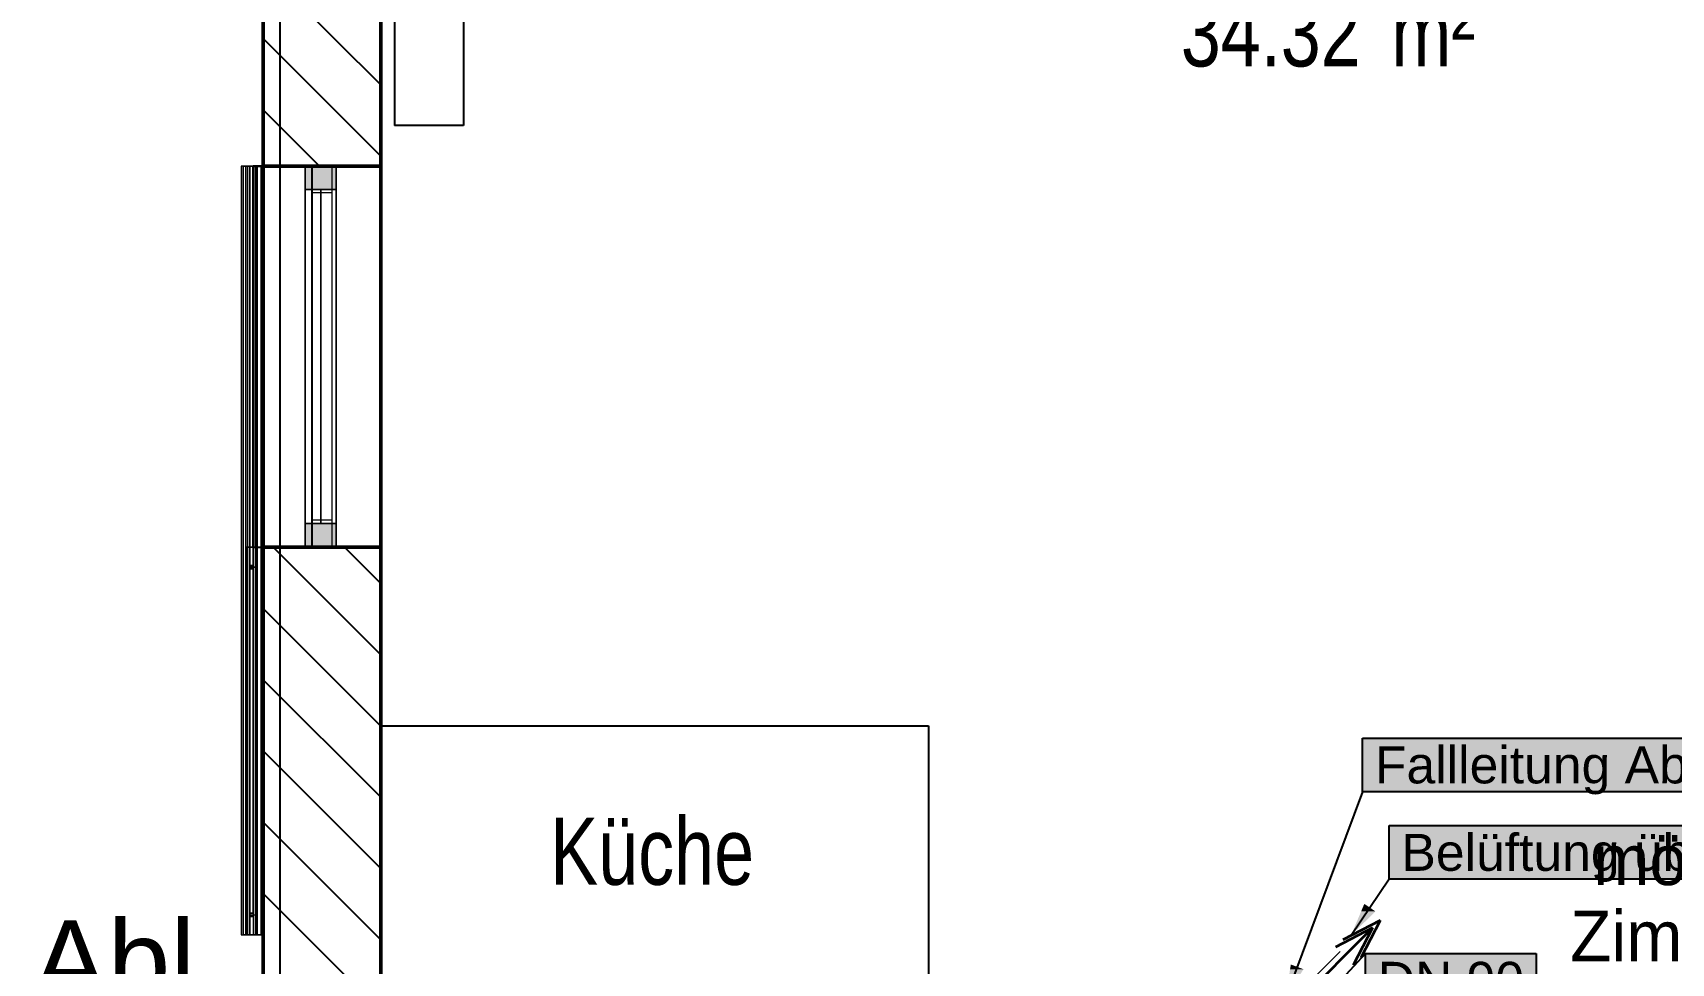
# Model space of a CAD drawing. Extents: x 0 to 756, y -25 to 420.
# Drawn here: x 104.9 to 202.4, y 265.4 to 320.9 of the extents above; entities that cross this region are included whole.
import ezdxf
from ezdxf.lldxf.tags import DXFTag

# ---------------------------------------------------------------- set-up
doc = ezdxf.new("R2010")
doc.units = 0
doc.layers.get('0').update_dxf_attribs({"lineweight": 25})
doc.layers.get('DEFPOINTS').update_dxf_attribs({"lineweight": 25})
for name, color, linetype, lineweight, true_color in [('2L_TEXT', 7, 'Continuous', 25, 0x3300cc), ('A_Geschossdecke', 7, 'Continuous', 25, 0x008080), ('H_Heizung', 1, 'Continuous', 25, 0xff0000), ('S_Schmutzwasser', 7, 'Continuous', 35, 0x808040)]:
    doc.layers.add(name, color=color, linetype=linetype, lineweight=lineweight, true_color=true_color)
for name, color, linetype, lineweight in [('A_Aussenwand', 7, 'Continuous', 25), ('A_Fenster', 7, 'Continuous', 25), ('Allgemein03', 7, 'Continuous', 25), ('Fenster', 7, 'Continuous', 13), ('Fensterbank', 7, 'Continuous', 13), ('Pfosten_ Stützen', 7, 'Continuous', 13), ('Text Allgemein', 7, 'Continuous', 13), ('Verschattung', 7, 'Continuous', 13), ('Wand Holz tragend', 7, 'Continuous', 13), ('Wohnfläche-Rohbau', 7, 'Continuous', 13), ('X_Text', 7, 'Continuous', 25)]:
    doc.layers.add(name, color=color, linetype=linetype, lineweight=lineweight)
doc.styles.get("Standard").update_dxf_attribs({"font": 'arial.ttf'})
tags = doc.linetypes.add('fein_strichliert', pattern=[4, 1, -2, 1]).pattern_tags.tags
tags[8:9] = [DXFTag(74, 4), DXFTag(75, 0), DXFTag(340, '0'), DXFTag(46, 0.0), DXFTag(50, 0.0), DXFTag(44, 0.0), DXFTag(45, 0.0)]
tags[6:7] = [DXFTag(74, 4), DXFTag(75, 0), DXFTag(340, '0'), DXFTag(46, 0.0), DXFTag(50, 0.0), DXFTag(44, 0.0), DXFTag(45, 0.0)]
tags[4:5] = [DXFTag(74, 4), DXFTag(75, 0), DXFTag(340, '0'), DXFTag(46, 0.0), DXFTag(50, 0.0), DXFTag(44, 0.0), DXFTag(45, 0.0)]

# ---------------------------------------------------------------- blocks, each defined once
blk = doc.blocks.new('Referenz-A01I5YBJIE')
at = {"layer": 'Allgemein03', "color": 0, "lineweight": -2}
for p, q in [((125.607, 279.578), (158.207, 279.578)), ((125.607, 263.578), (125.607, 279.578)), ((158.207, 279.578), (158.207, 263.578))]:
    blk.add_line(p, q, dxfattribs=at)
at = {"layer": 'DEFPOINTS', "color": 0, "linetype": 'Continuous', "lineweight": -2, "ltscale": 0.25}
for p, q in [((118.607, 312.917), (118.607, 312.917)), ((118.607, 312.917), (118.607, 312.917)), ((118.607, 290.217), (118.607, 290.217)), ((118.607, 290.217), (118.607, 290.217))]:
    blk.add_line(p, q, dxfattribs=at)
at = {"layer": 'Fenster', "color": 0, "linetype": 'Continuous', "ltscale": 0.13}
for p, q in [((121.107, 311.517), (121.107, 312.917)), ((121.107, 312.917), (122.947, 312.917)), ((122.947, 312.917), (121.107, 312.917)), ((121.107, 312.917), (121.107, 311.517)), ((122.947, 312.917), (121.107, 312.917)), ((121.107, 312.917), (121.107, 312.917)), ((121.107, 311.517), (121.107, 312.917)), ((122.947, 312.917), (122.947, 311.517)), ((122.947, 311.517), (122.947, 312.917)), ((122.947, 311.517), (122.947, 312.917)), ((122.947, 312.917), (122.947, 312.917)), ((122.947, 311.517), (121.107, 311.517)), ((121.107, 291.617), (121.107, 311.517)), ((121.107, 311.517), (122.947, 311.517)), ((121.107, 311.517), (122.947, 311.517)), ((122.947, 311.517), (121.107, 311.517)), ((121.107, 311.517), (121.107, 311.517)), ((122.947, 311.517), (121.107, 311.517)), ((121.107, 311.517), (121.107, 291.617)), ((122.947, 311.517), (121.107, 311.517)), ((121.107, 311.517), (121.107, 311.517)), ((121.107, 291.617), (121.107, 311.517)), ((122.947, 311.517), (121.107, 311.517)), ((121.107, 311.517), (121.107, 291.617)), ((122.947, 311.517), (121.107, 311.517)), ((121.107, 311.517), (121.107, 311.517)), ((121.107, 291.617), (121.107, 311.517)), ((122.027, 291.617), (122.027, 311.517)), ((122.027, 311.517), (122.027, 311.517)), ((122.027, 311.517), (122.027, 291.617)), ((122.947, 311.517), (122.947, 291.617)), ((122.947, 311.517), (122.947, 311.517)), ((122.947, 291.617), (122.947, 311.517)), ((122.947, 291.617), (122.947, 311.517)), ((122.947, 311.517), (122.947, 311.517)), ((122.947, 291.617), (122.947, 311.517)), ((122.947, 291.617), (122.947, 311.517)), ((122.947, 311.517), (122.947, 311.517)), ((121.107, 290.217), (121.107, 291.617)), ((121.107, 291.617), (122.947, 291.617)), ((122.947, 291.617), (121.107, 291.617)), ((122.947, 291.617), (121.107, 291.617)), ((121.107, 291.617), (121.107, 290.217)), ((122.947, 291.617), (121.107, 291.617)), ((121.107, 291.617), (121.107, 291.617)), ((121.107, 290.217), (121.107, 291.617)), ((121.107, 291.617), (122.947, 291.617)), ((122.947, 291.617), (121.107, 291.617)), ((121.107, 291.617), (121.107, 291.617)), ((121.107, 291.617), (122.947, 291.617)), ((122.947, 291.617), (121.107, 291.617)), ((121.107, 291.617), (121.107, 291.617)), ((122.027, 291.617), (122.027, 291.617)), ((122.947, 291.617), (122.947, 290.217)), ((122.947, 290.217), (122.947, 291.617)), ((122.947, 290.217), (122.947, 291.617)), ((122.947, 291.617), (122.947, 291.617)), ((122.947, 291.617), (122.947, 291.617)), ((122.947, 291.617), (122.947, 291.617)), ((122.947, 290.217), (121.107, 290.217)), ((121.107, 290.217), (122.947, 290.217)), ((122.947, 290.217), (121.107, 290.217)), ((121.107, 290.217), (121.107, 290.217)), ((122.947, 290.217), (122.947, 290.217))]:
    blk.add_line(p, q, dxfattribs=at)
for points in [[(121.107, 311.517), (122.947, 311.517), (121.107, 312.917)], [(122.947, 311.517), (122.947, 312.917), (121.107, 312.917)], [(121.107, 290.217), (122.947, 290.217), (121.107, 291.617)], [(122.947, 290.217), (122.947, 291.617), (121.107, 291.617)]]:
    blk.add_solid(points, dxfattribs=at)
at = {"layer": 'Fensterbank', "color": 0, "lineweight": -2}
for p, q in [((121.527, 312.917), (118.007, 312.917)), ((118.007, 312.917), (118.007, 290.217)), ((118.007, 290.217), (118.007, 312.917)), ((118.007, 312.917), (118.607, 312.917)), ((118.007, 312.917), (118.007, 312.917)), ((118.607, 290.217), (118.607, 312.917)), ((118.607, 312.917), (118.607, 312.917)), ((118.607, 312.917), (118.607, 290.217)), ((118.607, 312.917), (121.527, 312.917)), ((121.527, 290.217), (121.527, 312.917)), ((121.527, 290.217), (121.527, 312.917)), ((121.527, 312.917), (121.527, 312.917)), ((118.007, 290.217), (121.527, 290.217)), ((118.007, 290.217), (118.007, 290.217)), ((118.007, 290.217), (118.607, 290.217)), ((118.607, 290.217), (121.527, 290.217)), ((118.607, 290.217), (118.607, 290.217)), ((121.527, 290.217), (121.527, 290.217))]:
    blk.add_line(p, q, dxfattribs=at)
at = {"layer": 'Fensterbank', "color": 0, "lineweight": 18}
blk.add_line((118.607, 290.217), (118.607, 312.917), dxfattribs=at)
at = {"layer": 'Verschattung', "color": 0, "linetype": 'Continuous', "ltscale": 0.13}
for p, q in [((118.487, 312.917), (117.287, 312.917)), ((117.287, 312.917), (117.287, 267.117)), ((117.287, 312.917), (117.287, 312.917)), ((117.287, 312.917), (117.287, 312.917)), ((117.407, 312.917), (117.287, 312.917)), ((117.287, 312.917), (117.287, 312.917)), ((117.287, 312.917), (117.287, 290.017)), ((117.407, 267.117), (117.407, 312.917)), ((117.407, 312.917), (118.607, 312.917)), ((117.407, 312.917), (117.407, 312.917)), ((117.407, 312.917), (117.407, 312.917)), ((117.407, 312.917), (117.407, 290.017)), ((117.567, 312.917), (117.567, 267.117)), ((118.247, 312.917), (117.567, 312.917)), ((117.807, 312.917), (117.567, 312.917)), ((117.567, 312.917), (117.567, 312.917)), ((117.567, 312.917), (117.567, 312.917)), ((117.567, 312.917), (117.567, 312.917)), ((117.567, 268.217), (117.567, 312.917)), ((117.807, 312.917), (117.667, 312.917)), ((117.667, 312.917), (117.667, 267.117)), ((117.667, 312.917), (117.667, 312.917)), ((118.147, 312.917), (117.667, 312.917)), ((117.667, 312.917), (117.667, 267.117)), ((117.807, 289.117), (117.807, 312.917)), ((117.807, 312.917), (117.807, 312.917)), ((117.807, 312.917), (117.807, 289.117)), ((118.147, 312.917), (118.007, 312.917)), ((118.007, 312.917), (118.007, 289.117)), ((118.247, 312.917), (118.007, 312.917)), ((118.007, 312.917), (118.007, 312.917)), ((118.007, 289.117), (118.007, 312.917)), ((118.147, 267.117), (118.147, 312.917)), ((118.147, 312.917), (118.147, 312.917)), ((118.147, 312.917), (118.147, 267.117)), ((118.247, 267.117), (118.247, 312.917)), ((118.247, 312.917), (118.247, 312.917)), ((118.247, 312.917), (118.247, 312.917)), ((118.247, 312.917), (118.247, 312.917)), ((118.247, 312.917), (118.247, 268.217)), ((118.607, 312.917), (118.487, 312.917)), ((118.487, 312.917), (118.487, 290.017)), ((118.487, 267.117), (118.487, 312.917)), ((118.487, 312.917), (118.487, 312.917)), ((118.487, 312.917), (118.487, 312.917)), ((118.607, 290.017), (118.607, 312.917)), ((118.607, 312.917), (118.607, 267.117)), ((118.607, 312.917), (118.607, 312.917)), ((118.607, 312.917), (118.607, 312.917)), ((118.607, 312.917), (118.607, 312.917)), ((117.287, 290.017), (117.287, 267.117)), ((117.407, 290.017), (117.407, 267.117)), ((117.607, 267.117), (117.607, 290.217)), ((117.607, 290.217), (118.207, 290.217)), ((118.207, 290.217), (117.607, 290.217)), ((117.607, 290.217), (117.607, 267.117)), ((117.607, 290.217), (117.607, 267.117)), ((117.607, 290.217), (117.607, 290.217)), ((117.607, 290.217), (118.207, 290.217)), ((118.207, 290.217), (118.207, 267.117)), ((118.207, 267.117), (118.207, 290.217)), ((118.207, 290.217), (118.207, 267.117)), ((118.207, 290.217), (118.207, 290.217)), ((118.487, 290.017), (118.487, 267.117)), ((118.607, 267.117), (118.607, 290.017)), ((118.007, 289.117), (117.807, 289.117)), ((117.807, 289.017), (117.807, 289.117)), ((117.807, 289.117), (117.907, 289.117)), ((117.807, 289.117), (117.807, 289.117)), ((117.807, 288.917), (117.807, 289.117)), ((117.807, 289.117), (117.807, 289.117)), ((117.807, 289.117), (117.807, 289.117)), ((118.207, 289.017), (117.807, 289.017)), ((117.807, 289.017), (117.807, 268.317)), ((117.807, 288.917), (117.807, 289.017)), ((117.807, 268.317), (117.807, 289.017)), ((117.807, 289.017), (118.207, 289.017)), ((117.807, 289.017), (117.807, 289.017)), ((117.807, 268.417), (117.807, 288.917)), ((117.807, 288.917), (118.007, 288.917)), ((117.907, 288.917), (117.807, 288.917)), ((117.807, 288.917), (117.807, 288.917)), ((117.807, 288.917), (117.807, 288.917)), ((117.807, 288.917), (117.807, 288.917)), ((117.807, 288.917), (117.807, 268.417)), ((117.907, 289.117), (118.007, 289.117)), ((118.007, 288.917), (117.907, 288.917)), ((118.007, 289.117), (118.007, 289.017)), ((118.007, 289.117), (118.007, 288.917)), ((118.007, 289.117), (118.007, 289.117)), ((118.007, 289.117), (118.007, 289.117)), ((118.007, 289.117), (118.007, 289.117)), ((118.007, 289.017), (118.007, 288.917)), ((118.007, 288.917), (118.007, 268.417)), ((118.007, 288.917), (118.007, 288.917)), ((118.007, 288.917), (118.007, 288.917)), ((118.007, 288.917), (118.007, 288.917)), ((118.007, 268.417), (118.007, 288.917)), ((118.207, 268.317), (118.207, 289.017)), ((118.207, 289.017), (118.207, 268.317)), ((118.207, 289.017), (118.207, 289.017)), ((117.567, 267.117), (117.567, 268.217)), ((118.007, 268.417), (117.807, 268.417)), ((117.807, 268.417), (117.907, 268.417)), ((117.807, 268.317), (117.807, 268.417)), ((117.807, 268.417), (117.807, 268.417)), ((117.807, 268.417), (117.807, 268.417)), ((117.807, 268.417), (117.807, 268.417)), ((117.807, 268.217), (117.807, 268.417)), ((117.807, 268.317), (118.207, 268.317)), ((117.807, 268.217), (117.807, 268.317)), ((117.807, 268.317), (117.807, 268.317)), ((117.807, 268.317), (118.207, 268.317)), ((117.807, 267.117), (117.807, 268.217)), ((117.807, 268.217), (118.007, 268.217)), ((117.907, 268.217), (117.807, 268.217)), ((117.807, 268.217), (117.807, 268.217)), ((117.807, 268.217), (117.807, 268.217)), ((117.807, 268.217), (117.807, 268.217)), ((117.807, 268.217), (117.807, 267.117)), ((117.907, 268.417), (118.007, 268.417)), ((118.007, 268.217), (117.907, 268.217)), ((118.007, 268.417), (118.007, 268.317)), ((118.007, 268.417), (118.007, 268.217)), ((118.007, 268.417), (118.007, 268.417)), ((118.007, 268.417), (118.007, 268.417)), ((118.007, 268.417), (118.007, 268.417)), ((118.007, 268.317), (118.007, 268.217)), ((118.007, 268.217), (118.007, 267.117)), ((118.007, 268.217), (118.007, 268.217)), ((118.007, 268.217), (118.007, 268.217)), ((118.007, 268.217), (118.007, 268.217)), ((118.007, 268.217), (118.007, 267.117)), ((118.207, 268.317), (118.207, 268.317)), ((118.247, 268.217), (118.247, 267.117)), ((117.287, 267.117), (118.487, 267.117)), ((117.287, 267.117), (117.287, 267.117)), ((117.287, 267.117), (117.287, 267.117)), ((117.287, 267.117), (117.287, 267.117)), ((117.287, 267.117), (117.407, 267.117)), ((118.607, 267.117), (117.407, 267.117)), ((117.407, 267.117), (117.407, 267.117)), ((117.407, 267.117), (117.407, 267.117)), ((117.567, 267.117), (118.247, 267.117)), ((117.567, 267.117), (117.567, 267.117)), ((117.567, 267.117), (117.807, 267.117)), ((117.567, 267.117), (117.567, 267.117)), ((117.567, 267.117), (117.567, 267.117)), ((118.207, 267.117), (117.607, 267.117)), ((117.607, 267.117), (118.207, 267.117)), ((117.607, 267.117), (117.607, 267.117)), ((118.207, 267.117), (117.607, 267.117)), ((117.667, 267.117), (117.807, 267.117)), ((117.667, 267.117), (117.667, 267.117)), ((117.667, 267.117), (118.147, 267.117)), ((117.807, 267.117), (117.807, 267.117)), ((118.007, 267.117), (118.147, 267.117)), ((118.007, 267.117), (118.247, 267.117)), ((118.007, 267.117), (118.007, 267.117)), ((118.147, 267.117), (118.147, 267.117)), ((118.207, 267.117), (118.207, 267.117)), ((118.247, 267.117), (118.247, 267.117)), ((118.247, 267.117), (118.247, 267.117)), ((118.247, 267.117), (118.247, 267.117)), ((118.487, 267.117), (118.607, 267.117)), ((118.487, 267.117), (118.487, 267.117)), ((118.487, 267.117), (118.487, 267.117)), ((118.607, 267.117), (118.607, 267.117)), ((118.607, 267.117), (118.607, 267.117)), ((118.607, 267.117), (118.607, 267.117))]:
    blk.add_line(p, q, dxfattribs=at)
at = {"layer": 'Wand Holz tragend', "color": 0, "lineweight": 50}
for p, q in [((118.607, 383.578), (118.607, 30.521)), ((118.607, 30.521), (118.607, 383.578)), ((125.607, 30.521), (125.607, 383.578)), ((125.607, 383.578), (125.607, 30.521)), ((118.607, 312.917), (118.607, 290.217)), ((125.607, 312.917), (118.607, 312.917)), ((118.607, 312.917), (118.607, 312.917)), ((118.607, 312.917), (118.607, 290.217)), ((125.607, 312.917), (118.607, 312.917)), ((125.607, 290.217), (125.607, 312.917)), ((125.607, 290.217), (125.607, 312.917)), ((125.607, 312.917), (125.607, 312.917)), ((118.607, 290.217), (125.607, 290.217)), ((118.607, 290.217), (118.607, 290.217)), ((118.607, 290.217), (125.607, 290.217)), ((125.607, 290.217), (125.607, 290.217))]:
    blk.add_line(p, q, dxfattribs=at)
at = {"layer": 'Pfosten_ Stützen', "color": 0, "lineweight": -2, "insert": (135.691, 274.105), "char_height": 4, "attachment_point": 1}
blk.add_mtext('{\\W0.8;\\fPosterama Text Light;Küche}', dxfattribs=at)
at = {"layer": 'Text Allgemein', "color": 0, "char_height": 3, "attachment_point": 1}
for s, insert in [('{\\fPosterama Text Light;mögliche}', (197.767, 273.087)), ('{\\fPosterama Text Light;Zimmertür}', (196.396, 268.557))]:
    blk.add_mtext(s, dxfattribs=dict(at, insert=insert))
at = {"layer": 'Wohnfläche-Rohbau', "color": 0, "linetype": 'Continuous', "ltscale": 0.13, "char_height": 4, "attachment_point": 1}
for s, insert in [('{\\W0.8;\\fPosterama Text Light;34.32}', (173.222, 322.848)), ('{\\W0.8;\\fPosterama Text Light;m²}', (185.757, 322.848))]:
    blk.add_mtext(s, dxfattribs=dict(at, insert=insert))
blk = doc.blocks.new('Wand-A01I5YCFIE', base_point=(118.607, 23.521))
at = {"color": 0, "linetype": 'ByBlock', "lineweight": -2, "ltscale": 0.25}
for p, q in [((118.607, 312.917), (118.607, 336.878)), ((125.607, 312.917), (125.607, 336.878)), ((118.607, 217.82), (118.607, 290.217)), ((125.607, 263.578), (125.607, 290.217))]:
    blk.add_line(p, q, dxfattribs=at)
at = {"color": 0, "lineweight": -2}
for p, q in [((125.607, 317.748), (118.607, 324.748)), ((125.607, 313.505), (118.607, 320.505)), ((121.953, 312.917), (118.607, 316.263)), ((125.607, 283.807), (119.198, 290.217)), ((125.607, 288.05), (123.44, 290.217)), ((125.607, 279.564), (118.607, 286.564)), ((125.607, 275.322), (118.607, 282.322)), ((125.607, 271.079), (118.607, 278.079)), ((125.607, 266.836), (118.607, 273.836)), ((125.607, 262.594), (118.607, 269.594))]:
    blk.add_line(p, q, dxfattribs=at)
blk = doc.blocks.new('Fenster-A01I5YCNIE', base_point=(118.607, 290.217))
at = {"color": 0, "linetype": 'ByBlock', "lineweight": -2, "ltscale": 0.25}
for p, q in [((118.607, 290.217), (118.607, 312.917)), ((125.607, 312.917), (118.607, 312.917)), ((125.607, 290.217), (125.607, 312.917)), ((125.607, 290.217), (118.607, 290.217))]:
    blk.add_line(p, q, dxfattribs=at)
at = {"color": 0, "linetype": 'ByBlock', "lineweight": 18, "ltscale": 0.18}
for p, q in [((121.507, 290.217), (121.507, 312.917)), ((122.707, 290.217), (122.707, 312.917)), ((122.707, 311.317), (121.507, 311.317)), ((122.707, 291.817), (121.507, 291.817))]:
    blk.add_line(p, q, dxfattribs=at)
at = {"color": 0, "linetype": 'fein_strichliert', "lineweight": 18, "ltscale": 0.18}
blk.add_line((122.707, 312.917), (121.507, 312.917), dxfattribs=at)
blk = doc.blocks.new('MText-A01I5YIPIE', base_point=(104.878, 263.183))
at = {"color": 0, "linetype": 'ByBlock', "lineweight": -2, "ltscale": 0.2, "insert": (104.878, 267.983), "char_height": 4.8, "attachment_point": 1}
blk.add_mtext('{\\fArial;Abl.}', dxfattribs=at)
blk = doc.blocks.new('Fallleitung Abwasser-A01I5YIXIE', base_point=(173.791, 256.689))
at = {"color": 0, "lineweight": -2}
for p, q in [((180.154, 263.052), (184.661, 267.559)), ((182.444, 266.405), (184.661, 267.559)), ((182.886, 266.847), (185.103, 268.001)), ((183.507, 265.342), (184.661, 267.559)), ((183.949, 265.784), (185.103, 268.001)), ((179.188, 263.311), (179.064, 263.269)), ((179.317, 263.337), (179.188, 263.311)), ((179.447, 263.345), (179.317, 263.337)), ((179.578, 263.337), (179.447, 263.345)), ((179.706, 263.311), (179.578, 263.337)), ((179.83, 263.269), (179.706, 263.311)), ((178.456, 262.476), (178.447, 262.345)), ((178.447, 262.345), (178.456, 262.215)), ((178.481, 262.604), (178.456, 262.476)), ((178.523, 262.728), (178.481, 262.604)), ((178.581, 262.845), (178.523, 262.728)), ((178.654, 262.954), (178.581, 262.845)), ((178.74, 263.052), (178.654, 262.954)), ((178.838, 263.138), (178.74, 263.052)), ((178.947, 263.211), (178.838, 263.138)), ((179.064, 263.269), (178.947, 263.211)), ((179.947, 263.211), (179.83, 263.269)), ((180.056, 263.138), (179.947, 263.211)), ((180.154, 263.052), (180.056, 263.138)), ((180.241, 262.954), (180.154, 263.052)), ((180.313, 262.845), (180.241, 262.954)), ((180.371, 262.728), (180.313, 262.845)), ((180.413, 262.604), (180.371, 262.728)), ((180.439, 262.476), (180.413, 262.604)), ((180.447, 262.345), (180.439, 262.476)), ((180.439, 262.215), (180.447, 262.345)), ((178.74, 261.638), (173.791, 256.689)), ((178.456, 262.215), (178.481, 262.086)), ((178.481, 262.086), (178.523, 261.962)), ((178.523, 261.962), (178.581, 261.845)), ((178.581, 261.845), (178.654, 261.736)), ((178.654, 261.736), (178.74, 261.638)), ((178.74, 261.638), (178.838, 261.552)), ((178.838, 261.552), (178.947, 261.479)), ((178.947, 261.479), (179.064, 261.421)), ((179.064, 261.421), (179.188, 261.379)), ((179.188, 261.379), (179.317, 261.354)), ((179.578, 261.354), (179.706, 261.379)), ((179.706, 261.379), (179.83, 261.421)), ((179.83, 261.421), (179.947, 261.479)), ((179.947, 261.479), (180.056, 261.552)), ((180.056, 261.552), (180.154, 261.638)), ((180.154, 261.638), (180.241, 261.736)), ((180.241, 261.736), (180.313, 261.845)), ((180.313, 261.845), (180.371, 261.962)), ((180.371, 261.962), (180.413, 262.086)), ((180.413, 262.086), (180.439, 262.215)), ((179.317, 261.354), (179.447, 261.345)), ((179.447, 261.345), (179.578, 261.354)), ((174.946, 258.907), (173.791, 256.689)), ((174.946, 258.907), (176.009, 257.843)), ((176.009, 257.843), (173.791, 256.689))]:
    blk.add_line(p, q, dxfattribs=at)
at = {"color": 0, "linetype": 'fein_strichliert', "lineweight": 18, "ltscale": 0.18}
blk.add_line((179.888, 263.318), (182.71, 266.14), dxfattribs=at)
at = {"color": 0, "lineweight": -2}
for points in [[(179.947, 263.211), (178.947, 263.211), (179.706, 263.311)], [(178.947, 263.211), (179.706, 263.311), (179.188, 263.311)], [(179.706, 263.311), (179.188, 263.311), (179.447, 263.345)], [(180.447, 262.345), (178.447, 262.345), (180.413, 262.604)], [(178.447, 262.345), (180.413, 262.604), (178.481, 262.604)], [(178.481, 262.086), (180.447, 262.345), (178.447, 262.345)], [(180.413, 262.604), (178.481, 262.604), (180.313, 262.845)], [(178.481, 262.604), (180.313, 262.845), (178.581, 262.845)], [(180.413, 262.086), (178.481, 262.086), (180.447, 262.345)], [(180.313, 262.845), (178.581, 262.845), (180.154, 263.052)], [(178.581, 262.845), (180.154, 263.052), (178.74, 263.052)], [(180.154, 263.052), (178.74, 263.052), (179.947, 263.211)], [(178.74, 263.052), (179.947, 263.211), (178.947, 263.211)], [(178.581, 261.845), (180.413, 262.086), (178.481, 262.086)], [(180.313, 261.845), (178.581, 261.845), (180.413, 262.086)], [(178.74, 261.638), (180.313, 261.845), (178.581, 261.845)], [(180.154, 261.638), (178.74, 261.638), (180.313, 261.845)], [(178.947, 261.479), (180.154, 261.638), (178.74, 261.638)], [(179.947, 261.479), (178.947, 261.479), (180.154, 261.638)], [(179.188, 261.379), (179.947, 261.479), (178.947, 261.479)], [(179.706, 261.379), (179.188, 261.379), (179.947, 261.479)], [(179.447, 261.345), (179.706, 261.379), (179.188, 261.379)], [(176.009, 257.843), (174.392, 257.843), (174.946, 258.907)], [(173.791, 256.689), (176.009, 257.843), (174.392, 257.843)]]:
    blk.add_solid(points, dxfattribs=at)
blk = doc.blocks.new('Bauteilbeschriftung-A01I5YIZIE', base_point=(183.354, 267.091))
at = {"color": 0, "lineweight": -2}
for p, q in [((185.62, 273.637), (215.035, 273.637)), ((185.62, 270.437), (185.62, 273.637)), ((215.035, 273.637), (215.035, 270.437)), ((215.035, 270.437), (185.62, 270.437))]:
    blk.add_line(p, q, dxfattribs=at)
at = {"color": 0, "linetype": 'ByBlock', "lineweight": -2, "ltscale": 0.25}
blk.add_line((185.62, 270.437), (183.354, 267.091), dxfattribs=at)
at = {"color": 7, "linetype": 'ByBlock', "lineweight": -2, "ltscale": 0.25, "true_color": 0xffffff}
for points in [[(185.62, 270.437), (215.035, 270.437), (185.62, 273.637)], [(215.035, 270.437), (185.62, 273.637), (215.035, 273.637)]]:
    blk.add_solid(points, dxfattribs=at)
at = {"color": 0, "linetype": 'ByBlock', "lineweight": -2, "ltscale": 0.25}
for points in [[(183.354, 267.091), (184.807, 268.522), (183.956, 268.522)], [(184.807, 268.522), (183.956, 268.522), (184.144, 268.971)]]:
    blk.add_solid(points, dxfattribs=at)
at = {"color": 0, "linetype": 'ByBlock', "lineweight": -2, "ltscale": 0.25, "insert": (186.353, 273.137), "char_height": 2.2, "attachment_point": 1}
blk.add_mtext('{\\fArial;Belüftung über Dach}', dxfattribs=at)
blk = doc.blocks.new('Bauteilbeschriftung-A01I5YJ1IE', base_point=(179.447, 263.345))
at = {"color": 0, "lineweight": -2}
for p, q in [((184.044, 278.846), (214.027, 278.846)), ((184.044, 275.646), (184.044, 278.846)), ((214.027, 278.846), (214.027, 275.646)), ((214.027, 275.646), (184.044, 275.646))]:
    blk.add_line(p, q, dxfattribs=at)
at = {"color": 0, "linetype": 'ByBlock', "lineweight": -2, "ltscale": 0.25}
blk.add_line((184.044, 275.646), (179.447, 263.345), dxfattribs=at)
at = {"color": 7, "linetype": 'ByBlock', "lineweight": -2, "ltscale": 0.25, "true_color": 0xffffff}
for points in [[(184.044, 275.646), (214.027, 275.646), (184.044, 278.846)], [(214.027, 275.646), (184.044, 278.846), (214.027, 278.846)]]:
    blk.add_solid(points, dxfattribs=at)
at = {"color": 0, "linetype": 'ByBlock', "lineweight": -2, "ltscale": 0.25}
for points in [[(180.522, 265.079), (179.727, 265.079), (179.773, 265.359)], [(179.447, 263.345), (180.522, 265.079), (179.727, 265.079)]]:
    blk.add_solid(points, dxfattribs=at)
at = {"color": 0, "linetype": 'ByBlock', "lineweight": -2, "ltscale": 0.25, "insert": (184.777, 278.346), "char_height": 2.2, "attachment_point": 1}
blk.add_mtext('{\\fArial;Fallleitung Abwasser}', dxfattribs=at)
blk = doc.blocks.new('Bauteilbeschriftung-A01I5YJDIE', base_point=(179.447, 260.832))
at = {"color": 0, "linetype": 'ByBlock', "lineweight": -2, "ltscale": 0.25}
blk.add_line((184.212, 266.018), (179.447, 260.832), dxfattribs=at)
at = {"color": 0, "lineweight": -2}
for p, q in [((184.212, 266.018), (194.375, 266.018)), ((184.212, 262.818), (184.212, 266.018)), ((194.375, 266.018), (194.375, 262.818)), ((194.375, 262.818), (184.212, 262.818))]:
    blk.add_line(p, q, dxfattribs=at)
at = {"color": 7, "linetype": 'ByBlock', "lineweight": -2, "ltscale": 0.25, "true_color": 0xffffff}
for points in [[(184.212, 262.818), (194.375, 262.818), (184.212, 266.018)], [(194.375, 262.818), (184.212, 266.018), (194.375, 266.018)]]:
    blk.add_solid(points, dxfattribs=at)
at = {"color": 0, "linetype": 'ByBlock', "lineweight": -2, "ltscale": 0.25}
for points in [[(181.095, 262.034), (180.177, 262.034), (180.506, 262.576)], [(179.447, 260.832), (181.095, 262.034), (180.177, 262.034)]]:
    blk.add_solid(points, dxfattribs=at)
at = {"color": 0, "linetype": 'ByBlock', "lineweight": -2, "ltscale": 0.25, "insert": (184.945, 265.518), "char_height": 2.2, "attachment_point": 1}
blk.add_mtext('{\\fArial;DN 90}', dxfattribs=at)
blk = doc.blocks.new('Geschossdecke-A01I5YL3IE', base_point=(119.607, 260.578))
at = {"color": 0, "linetype": 'ByBlock', "lineweight": -2, "ltscale": 0.25}
blk.add_line((119.607, 260.578), (119.607, 382.578), dxfattribs=at)
blk = doc.blocks.new('Wand-Klimagerät-A01I5YPTIE', base_point=(126.421, 315.328))
at = {"color": 0, "linetype": 'ByBlock', "lineweight": -2, "ltscale": 0.25}
for p, q in [((126.421, 335.328), (126.421, 315.328)), ((130.521, 335.328), (126.421, 335.328)), ((130.521, 335.328), (130.521, 315.328)), ((130.521, 315.328), (126.421, 315.328))]:
    blk.add_line(p, q, dxfattribs=at)

msp = doc.modelspace()

# ---------------------------------------------------------------- block references
at = {"color": 8, "lineweight": 25, "ltscale": 0.25, "true_color": 0x808080}
msp.add_blockref('Referenz-A01I5YBJIE', (0, 0), dxfattribs=at)
at = {"layer": '2L_TEXT', "lineweight": 20, "ltscale": 0.2}
msp.add_blockref('MText-A01I5YIPIE', (104.878, 263.183), dxfattribs=at)
at = {"layer": 'A_Aussenwand', "ltscale": 0.25}
msp.add_blockref('Wand-A01I5YCFIE', (118.607, 23.521), dxfattribs=at)
at = {"layer": 'A_Fenster', "ltscale": 0.25}
msp.add_blockref('Fenster-A01I5YCNIE', (118.607, 290.217), dxfattribs=at)
at = {"layer": 'A_Geschossdecke', "ltscale": 0.25}
msp.add_blockref('Geschossdecke-A01I5YL3IE', (119.607, 260.578), dxfattribs=at)
at = {"layer": 'H_Heizung', "color": 1, "ltscale": 0.25, "true_color": 0xff0000}
msp.add_blockref('Wand-Klimagerät-A01I5YPTIE', (126.421, 315.328), dxfattribs=at)
at = {"layer": 'S_Schmutzwasser', "ltscale": 0.35}
msp.add_blockref('Fallleitung Abwasser-A01I5YIXIE', (173.791, 256.689), dxfattribs=at)
at = {"layer": 'X_Text', "color": 7, "ltscale": 0.25}
for name, p in [('Bauteilbeschriftung-A01I5YJ1IE', (179.447, 263.345)), ('Bauteilbeschriftung-A01I5YIZIE', (183.354, 267.091)), ('Bauteilbeschriftung-A01I5YJDIE', (179.447, 260.832))]:
    msp.add_blockref(name, p, dxfattribs=at)

doc.saveas('drawing.dxf')
